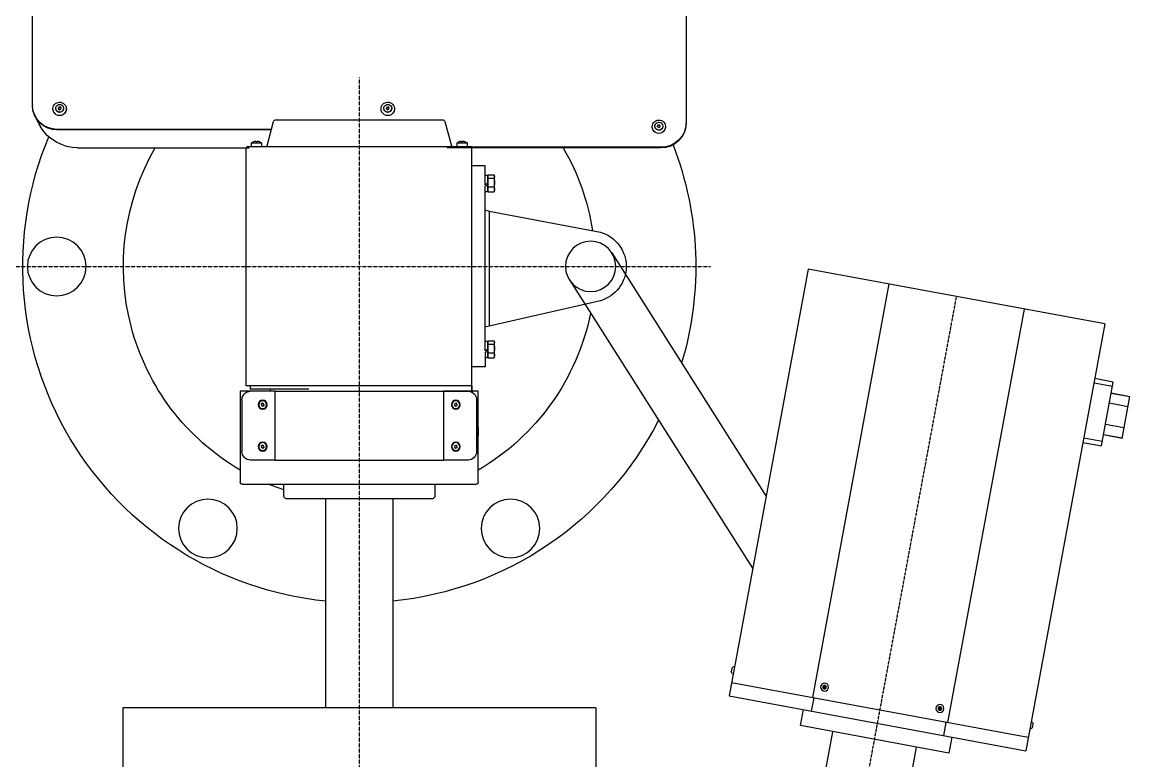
# Model space of a CAD drawing. Header units: millimetres. Extents: x -62354 to 129108, y -71259 to 35407.
# Drawn here: x -21300 to -19979, y 19315 to 20197 of the extents above; entities that cross this region are included whole.
import ezdxf

# ---------------------------------------------------------------- set-up
doc = ezdxf.new("R2010")
doc.units = ezdxf.units.MM
doc.header["$MEASUREMENT"] = 0
doc.linetypes.add('1st FL Layout xrf$0$DASHED2', pattern=[0.375, 0.25, -0.125])
doc.layers.add('1st FL Layout xrf$0$CR-Machine', color=7, linetype='Continuous', transparency=0.5)

# ---------------------------------------------------------------- blocks, each defined once
blk = doc.blocks.new('1st FL Layout xrf$0$skjdfhkjwhieuyiury8723423434343')
at = {"color": 253, "linetype": '1st FL Layout xrf$0$DASHED2'}
for p, q in [((0, 418.9619121889118), (0, -418.9619121889118)), ((-225.4991502103512, 0), (1202.62903378639, 0)), ((1156.233572744895, -505.252829632911), (35.89306276692514, -712.6643943405725))]:
    blk.add_line(p, q, dxfattribs=at)
for p, q in [((-192.7164232349023, 389.9999926697055), (-557.7768392392318, 390.0000014406687)), ((-192.7164232349023, 389.9999926697055), (-192.0415694542462, 389.9999748986156)), ((-166.6078208317049, 380.2260878869274), (-166.94524704793, 380.2260818865907)), ((-190.3434355471982, 357.1323526098859), (-189.8290457803523, 358.7820153610373)), ((-189.9160295395413, 357.1323760970554), (-190.3434355471982, 357.1323526098859)), ((-189.2086213333532, 355.8503630284104), (-190.3434355471982, 357.1323526098859)), ((-189.9160295395413, 357.1323760970554), (-189.6588335405686, 357.9571776903176)), ((-189.3486219911138, 356.4913664099004), (-189.9160295395413, 357.1323760970554)), ((-189.8290457803523, 358.7820153610373), (-188.1798386381706, 359.1496290081996)), ((-189.4016384246061, 358.7820090764144), (-189.8290457803523, 358.7820153610373)), ((-189.6588335405686, 357.9571776903176), (-189.4016384246061, 358.7820090764144)), ((-189.4016384246061, 358.7820090764144), (-188.5770344119519, 358.9658010035637)), ((-188.5131946066394, 362.2149850791611), (-188.6942295540357, 362.2149909059517)), ((-188.5770344119519, 358.9658010035637), (-188.1094028321095, 359.0700623421872)), ((-187.8445735909045, 365.4999995183025), (-188.1819998071296, 365.4999935179367)), ((-188.1798386381706, 359.1496290081996), (-187.0450226109242, 357.8676096760028)), ((-187.0450226109242, 357.8676096760028), (-187.5594141910551, 356.2179766755726)), ((-163.4853212526068, 104.6619636710093), (-163.4853238544893, 360.7590923963871)), ((-162.8104680413962, 104.8427927038283), (-162.8104698504321, 360.7591094181116)), ((-188.8516497835517, 355.9299234097998), (-189.3486219911138, 356.4913664099004)), ((-187.5594141910551, 356.2179766755726), (-189.2086213333532, 355.8503630284104)), ((-188.6942304174881, 352.7850011306582), (-188.5131950048963, 352.7849953249388)), ((-188.1819996969425, 349.5000013519311), (-187.8445721324533, 349.4999775804754)), ((-141.4953451660695, 336.0045256017183), (-141.4953460764955, 131.1670551948482)), ((526.7552123241767, 282.2795541017549), (606.7552254371985, 282.2795541017549)), ((526.7552123241767, -282.2795541017549), (526.7552123241767, 282.2795541017549)), ((-142.9999982235604, 133.9999987335177), (-143.0000007967465, 111.3019837278116)), ((-142.9999982235604, 133.9999987335177), (-141.5000016760314, 133.999997003848)), ((142.4999984711467, 134.9999951020582), (-141.4953429613961, 134.9999967910117)), ((142.4999930426129, -134.038838592649), (142.4999984711467, 134.9999951020582)), ((148.9999902340351, 142.0000012670353), (257.500003058638, 142.0000073752599)), ((149.0000075166754, 130.0000004632166), (148.9999880253454, 139.4999921352428)), ((158.9999946831376, 139.9999956873944), (220.999997469451, 140.0000053648837)), ((192.2849899797002, 142.3000037759484), (192.2850015424774, 142.0000050057133)), ((201.7149914230686, 142.0000018163701), (201.7150096321129, 142.300001934811)), ((259.9999950958299, 139.4999953606748), (260.0000007556228, -139.500003977184)), ((-149.0892225317657, 119.4958941985969), (-149.0681479484192, 119.5080508071114)), ((-142.9999990163196, 128.6509957753588), (-147.5999991886783, 128.6509916425857)), ((142.4999983702728, 130.00000092556), (146.5000132707937, 130.0000033460674)), ((146.4999996800907, 59.99999969141209), (146.5000132707937, 130.0000033460674)), ((149.0000063050538, 100.5000027234782), (149.0000075166754, 130.0000004632166)), ((230.9999924931908, 100.499998129817), (230.9999933677609, 130.0000033125107)), ((-144.1117713662679, 109.8530945775565), (-172.7764571660664, 102.1724150068185)), ((-147.6000005134265, 116.6509899961238), (-143.0000003410387, 116.650994128926)), ((-143.0000009833602, 113.0385470383335), (-142.9999998327694, -134.4999971660727)), ((149.0000123101636, 105.9999975074024), (146.4999882924603, 105.9999990419601)), ((163.2826660412247, 115.4753948396537), (164.3365264410968, 116.8499433056568)), ((163.9461386137991, 113.8754546330892), (163.2826660412247, 115.4753948396537)), ((165.663471923297, 113.6500554496015), (163.9461386137991, 113.8754546330892)), ((164.3365264410968, 116.8499433056568), (166.0538597506238, 116.6245441221399)), ((166.7173323231982, 115.0246039156045), (165.663471923297, 113.6500554496015)), ((166.0538597506238, 116.6245441221399), (166.7173323231982, 115.0246039156045)), ((213.2826676866971, 115.475394677429), (214.3365280865692, 116.849943143432)), ((213.9461402592424, 113.8754544708936), (213.2826676866971, 115.475394677429)), ((215.6634735687694, 113.6500552873767), (213.9461402592424, 113.8754544708936)), ((214.3365280865692, 116.849943143432), (216.0538613960962, 116.6245439599152)), ((216.7173339686706, 115.0246037533798), (215.6634735687694, 113.6500552873767)), ((216.0538613960962, 116.6245439599152), (216.7173339686706, 115.0246037533798)), ((-175.0000001658336, 99.27463662205264), (-174.9999999017746, -99.27463496814016)), ((149.0000063050538, 100.5000027234782), (149.0000031827949, -135.8537630875944)), ((230.9999924931908, 100.499998129817), (149.0000063050538, 100.5000027234782)), ((230.9999924931908, 100.499998129817), (230.9999903541757, -100.4999987074407)), ((274.7552201919898, 90.00000357627869), (259.9999960999703, 90.00000357627869)), ((274.7552201919898, 90.00000357627869), (276.7552242451056, 87.99999952316284)), ((276.7552242451056, 87.99999952316284), (276.7552242451056, -87.99999952316284)), ((526.7552123241767, 39.99999910593033), (276.7552242451056, 39.99999910593033)), ((-190.343436158495, -34.36762364834431), (-189.8290446625324, -32.71798878718982)), ((-189.208620468271, -35.64963553761481), (-190.343436158495, -34.36762364834431)), ((-189.9160290554864, -34.36762435076525), (-190.343436158495, -34.36762364834431)), ((-189.9160290554864, -34.36762435076525), (-189.6588338147849, -33.54280601089704)), ((-189.3486212103744, -35.00863029540051), (-189.9160290554864, -34.36762435076525)), ((-189.8290446625324, -32.71798878718982), (-188.1798384910799, -32.35036399666569)), ((-189.4016385741998, -32.71798767099972), (-189.8290446625324, -32.71798878718982)), ((-189.6588338147849, -33.54280601089704), (-189.4016385741998, -32.71798767099972)), ((-189.4016385741998, -32.71798767099972), (-188.5770349389641, -32.53417711539078)), ((-188.851649889315, -35.57006401286344), (-189.3486212103744, -35.00863029540051)), ((-187.5594142968184, -35.28201074709068), (-189.208620468271, -35.64963553761481)), ((-188.5131947966293, -29.28500048277783), (-188.6942294912296, -29.28500023818924)), ((-188.6942299333168, -38.71499931716244), (-188.513194773579, -38.71499954067986)), ((-188.5770349389641, -32.53417711539078), (-188.1094024322229, -32.42993624490919)), ((-188.1798384910799, -32.35036399666569), (-187.0450232660514, -33.63237590700737)), ((-187.0450232660514, -33.63237590700737), (-187.5594142968184, -35.28201074709068)), ((-188.1819992128294, -41.99999909588951), (-187.8445726595237, -42.00000053847907)), ((276.7552242451056, -39.99999910593033), (526.7552123241767, -39.99999910593033)), ((259.9999997514533, -90.00000357627869), (274.7552201919898, -90.00000357627869)), ((276.7552242451056, -87.99999952316284), (274.7552201919898, -90.00000357627869)), ((-172.7764572128071, -102.1724127645139), (-144.1117708159727, -109.8530931894202)), ((-142.1701994685573, -359.9999959873385), (-142.1701999145444, -104.661961885955)), ((-141.4953456852818, -360.0000139593321), (-141.4953463192796, -104.8427892040054)), ((149.0000045031193, -100.5000015567348), (230.9999903541757, -100.4999987074407)), ((149.0000032915268, -129.9999992964731), (149.0000045031193, -100.5000015567348)), ((230.9999891425832, -129.999996447179), (230.9999903541757, -100.4999987074407)), ((-143.000001439068, -116.6509925572027), (-147.6000000877539, -116.6509891627938)), ((163.2826714420225, -115.4753963109397), (163.9461348973273, -113.8754563359835)), ((164.3365328818909, -116.8499463387416), (163.2826714420225, -115.4753963109397)), ((163.9461348973273, -113.8754563359835), (165.6634594554198, -113.6500589458738)), ((166.0538574399543, -116.624548948661), (164.3365328818909, -116.8499463387416)), ((165.6634594554198, -113.6500589458738), (166.7173205581785, -115.0246015307494)), ((166.7173205581785, -115.0246015307494), (166.0538574399543, -116.624548948661)), ((213.2826730874949, -115.4753964731353), (213.9461365427996, -113.8754564981791)), ((214.3365341902827, -116.8499390580109), (213.2826730874949, -115.4753964731353)), ((213.9461365427996, -113.8754564981791), (215.6634611008631, -113.6500591080985)), ((216.0538587483461, -116.6245416679303), (214.3365341902827, -116.8499390580109)), ((215.6634611008631, -113.6500591080985), (216.7173222036217, -115.0246016929741)), ((216.7173222036217, -115.0246016929741), (216.0538587483461, -116.6245416679303)), ((-147.5999995517777, -128.6509907249711), (-142.9999990423385, -128.6509940351243)), ((142.500013737299, -134.4999963296577), (142.4999884804129, -129.9999931493949)), ((148.9999936851382, -139.500007202616), (149.0000032915268, -129.9999992964731)), ((148.9999987765914, -134.5000038249127), (-142.9999998327694, -134.4999971660727)), ((-120.0098507404327, -150.0310895308503), (-120.0098507404327, -134.9999966632167)), ((120.0098507404327, -150.0310895308503), (120.0098507404327, -134.9999952357903)), ((142.4999953552615, -134.4686279041925), (141.9999851163011, -134.4999971013167)), ((142.500013737299, -134.4999963296577), (148.9999987765914, -134.5000038249127)), ((257.5000036269776, -141.9999953403021), (148.9999908023456, -142.0000014484976)), ((158.9999991898076, -140.000001348817), (221.000002650253, -140.0000065572676)), ((192.285002110817, -141.9999977098196), (192.2850136735942, -142.2999964800256)), ((201.7150035541854, -142.2999996693688), (201.7149919914082, -142.0000008991628)), ((-97.20035600668052, -150.0310895308503), (-119.9901472330675, -150.0310895308503)), ((-88.840767324029, -153.6310890033492), (-109.1395165324793, -153.6310890033492)), ((-109.1395165324793, -153.6310890033492), (-109.1395165324793, -160.8119325056323)), ((-108.5401471257792, -153.1310879900702), (-108.5401471257792, -150.0310895308503)), ((-108.5401471257792, -153.1310879900702), (-89.44014418130973, -153.1310879900702)), ((-107.8551481962786, -153.6310890033492), (-107.3051463366137, -153.1310879900702)), ((-105.2184696794138, -153.6310890033492), (-105.2184696794138, -160.8119325056323)), ((100.799631357193, -150.0310895308503), (-96.01016777759651, -150.0310895308503)), ((-95.06909507518867, -153.6310890033492), (-95.06909507518867, -160.8119325056323)), ((-90.67514497047523, -153.1310879900702), (-90.12514311081031, -153.6310890033492)), ((-89.44014418130973, -150.0310895308503), (-89.44014418130973, -153.1310879900702)), ((-88.840767324029, -153.6310890033492), (-88.840767324029, -160.8119325056323)), ((-67.43689750239719, -149.8993326215714), (-66.00414340302814, -154.8993315784901)), ((-66.00414340302814, -154.8993315784901), (-40.84587711124914, -287.738323120604)), ((-66.00414340302814, -154.8993315784901), (71.13034899428021, -154.8993315784901)), ((40.86558264517225, -287.738323120604), (71.13034899428021, -154.8993315784901)), ((71.13034899428021, -154.8993315784901), (72.56310309364926, -149.8993326215714)), ((109.1592200398445, -153.6310890033492), (88.8604708313942, -153.6310890033492)), ((88.8604708313942, -153.6310890033492), (88.8604708313942, -160.8119325056323)), ((89.45984768867493, -153.1310879900702), (89.45984768867493, -150.0310895308503)), ((89.45984768867493, -153.1310879900702), (108.5598506331444, -153.1310879900702)), ((90.1448466181755, -153.6310890033492), (90.69484847784042, -153.1310879900702)), ((92.78152513504028, -153.6310890033492), (92.78152513504028, -160.8119325056323)), ((102.5894172787666, -150.0310895308503), (120.0098507404327, -150.0310895308503)), ((102.9308997392654, -153.6310890033492), (102.9308997392654, -160.8119325056323)), ((107.3248498439789, -153.1310879900702), (107.8748517036438, -153.6310890033492)), ((108.5598506331444, -150.0310895308503), (108.5598506331444, -153.1310879900702)), ((109.1592200398445, -153.6310890033492), (109.1592200398445, -160.8119325056323)), ((-107.8551481962786, -161.3110878780135), (-108.5871230364428, -161.0446700170287)), ((-90.12514311081031, -161.3110878780135), (-107.8551481962786, -161.3110878780135)), ((-105.2184696794138, -160.8119325056323), (-100.1437823773012, -161.3110878780135)), ((-100.1437823773012, -161.3110878780135), (-95.06909507518867, -160.8119325056323)), ((-95.06909507518867, -160.8119325056323), (-91.95493119960884, -161.3110878780135)), ((-91.95493119960884, -161.3110878780135), (-88.840767324029, -160.8119325056323)), ((-89.39316082006553, -161.0446700170287), (-90.12514311081031, -161.3110878780135)), ((90.1448466181755, -161.3110878780135), (89.41286432743073, -161.0446700170287)), ((107.8748517036438, -161.3110878780135), (90.1448466181755, -161.3110878780135)), ((92.78152513504028, -160.8119325056323), (97.85621243715286, -161.3110878780135)), ((97.85621243715286, -161.3110878780135), (102.9308997392654, -160.8119325056323)), ((102.9308997392654, -160.8119325056323), (106.0450636148453, -161.3110878780135)), ((106.0450636148453, -161.3110878780135), (109.1592200398445, -160.8119325056323)), ((108.606826543808, -161.0446700170287), (107.8748517036438, -161.3110878780135)), ((16.08656969317235, -250.7024651826941), (360.2601294334745, -469.1581137564499)), ((526.7552123241767, -282.2795541017549), (606.7552254371985, -282.2795541017549)), ((-16.06686415930744, -301.3597123591171), (273.5794414061238, -485.2055359227816)), ((-169.0283153922646, -357.8676221208007), (-168.5139228816843, -356.2179890782281)), ((-168.5139228816843, -356.2179890782281), (-166.86471620464, -355.8503754521662)), ((-168.0865164562711, -356.2179954049934), (-168.5139228816843, -356.2179890782281)), ((-168.3437124552438, -357.0427969982557), (-168.0865164562711, -356.2179954049934)), ((-168.0865164562711, -356.2179954049934), (-167.2619128614897, -356.0341736639093)), ((-167.1980730561772, -352.784989588341), (-167.3791071205051, -352.785013554414)), ((-167.2619128614897, -356.0341736639093), (-166.7942799333832, -355.9299420971074)), ((-166.5294511573738, -349.5000049420632), (-166.8668773736572, -349.5000109424291)), ((-166.86471620464, -355.8503754521662), (-165.7299015255994, -357.1323650125705)), ((-167.8934993650182, -359.1496414530266), (-169.0283153922646, -357.8676221208007)), ((-168.6009071060689, -357.8676283632813), (-169.0283153922646, -357.8676221208007)), ((-168.6009071060689, -357.8676283632813), (-168.3437124552438, -357.0427969982557)), ((-168.033500022837, -358.5086380715366), (-168.6009071060689, -357.8676283632813)), ((-167.5365286982851, -359.0700512787444), (-168.033500022837, -358.5086380715366)), ((-166.2442921753973, -358.7819979708584), (-167.8934993650182, -359.1496414530266)), ((-167.3791084490949, -362.2150033507787), (-167.1980730365613, -362.2150091564981)), ((-166.8668777286075, -365.5000031295058), (-166.5294515123824, -365.49999712914)), ((-165.7299015255994, -357.1323650125705), (-166.2442921753973, -358.7819979708584)), ((-557.7769447895116, -389.9999938646506), (-171.4013010958442, -390.0000079669699)), ((-170.726448663394, -389.9999959662382), (-171.4013010958442, -390.0000079669699)), ((3.125991778018943, -535.6719634993497), (512.4708917167372, -441.3756118712045)), ((479.3053270886521, -444.7189153828876), (483.671149642927, -443.9106592507887)), ((562.2723712217048, -798.2731024476743), (496.738229243907, -444.2882407652287)), ((512.4708917167372, -441.3756118712045), (578.0050336945205, -795.3604735536501)), ((548.0285940320246, -526.3220637093618), (528.8544272111831, -529.8718272918268)), ((580.7956650209162, -703.3144945505555), (548.0285940320246, -526.3220637093618)), ((805.9584081393987, -518.7420550887473), (555.219145766474, -565.1620696104146)), ((68.66013375581679, -889.6568251817953), (3.125991778018943, -535.6719634993497)), ((20.9658417194878, -632.0345101563653), (514.5780791853758, -540.650787422237)), ((530.6748209481084, -539.7047450004393), (514.9421584752781, -542.6173738944635)), ((500.2840431657169, -555.080793033565), (501.235272590915, -553.63334376485)), ((501.0619095936636, -556.6283382584807), (500.2840431657169, -555.080793033565)), ((502.0131669669427, -555.1808762385408), (500.2840431657169, -555.080793033565)), ((502.9644243401635, -553.7334142186228), (501.0619095936636, -556.6283382584807)), ((501.235272590915, -553.63334376485), (502.9644243401635, -553.7334142186228)), ((502.0131669669427, -555.1808762385408), (501.235272590915, -553.63334376485)), ((502.9644243401635, -553.7334142186228), (503.7423200725389, -555.2809540184389)), ((502.7910906473844, -556.728403287023), (501.0619095936636, -556.6283382584807)), ((502.0131669669427, -555.1808762385408), (502.7910906473844, -556.728403287023)), ((502.0131669669427, -555.1808762385408), (503.7423200725389, -555.2809540184389)), ((503.7423200725389, -555.2809540184389), (502.7910906473844, -556.728403287023)), ((573.6051132864741, -664.474488649561), (824.3443756593988, -618.0544741278864)), ((525.7731499619331, -692.6913146231018), (526.766106969284, -691.2721470046745)), ((526.5057393741445, -694.2608204170247), (525.7731499619331, -692.6913146231018)), ((529.2241814795561, -692.9919871722886), (525.7731499619331, -692.6913146231018)), ((527.4986657207774, -692.8416508976952), (526.5057393741445, -694.2608204170247)), ((528.2312244722707, -694.4111547907305), (526.5057393741445, -694.2608204170247)), ((526.766106969284, -691.2721470046745), (528.4916213717661, -691.422475953179)), ((526.766106969284, -691.2721470046745), (528.2312244722707, -694.4111547907305)), ((527.4986657207774, -692.8416508976952), (528.4916213717661, -691.422475953179)), ((529.2241814795561, -692.9919871722886), (528.2312244722707, -694.4111547907305)), ((528.4916213717661, -691.422475953179), (529.2241814795561, -692.9919871722886)), ((544.068441990341, -699.9439693184904), (559.8011044631712, -697.0313404244735)), ((50.82028381435521, -793.2942785247797), (544.4325212802432, -701.9105557906587)), ((561.6214982000747, -706.8642581330205), (580.7956650209162, -703.3144945505555)), ((68.66013375581679, -889.6568251817953), (578.0050336945205, -795.3604735536501)), ((550.2065055990606, -803.3036117534211), (545.840683044793, -804.1118678855128)), ((209.105757704463, -886.5380879626246), (205.0098751871483, -864.4140414335634)), ((209.9263267153074, -863.503845921412), (214.0222092326221, -885.6278924504732)), ((137.9810219327192, -899.7055960590005), (133.8851394154044, -877.5815495299394)), ((138.8015909436217, -876.6713540177807), (142.8974734609365, -898.7954005468418)), ((214.0222092326221, -885.6278924504732), (137.9810219327192, -899.7055960590005)), ((150.9404074387712, -897.3063911730569), (155.036289956086, -919.4304377021253)), ((151.2105350535639, -897.2563817422197), (155.3064175708787, -919.3804282712808)), ((167.4239473470952, -917.1370783353559), (163.3280648297805, -895.0130318062947)), ((192.7710488528755, -912.4445032322474), (188.6751663355608, -890.3204567031789)), ((204.8885786291576, -910.2011532963079), (200.7926961118428, -888.0771067672467)), ((205.1587062438848, -910.1511438654779), (201.0628237265701, -888.0270973364095)), ((205.1587062438848, -910.1511438654779), (155.036289956086, -919.4304377021253))]:
    blk.add_line(p, q)
at = {"color": 3}
blk.add_line((-187.8445726415957, -26.00000090847607), (-188.1819991949014, -25.9999994658865), dxfattribs=at)
for points in [[(-182.5451217099326, 363.0255835537973), (-183.6522166200448, 364.0105594229244), (-185.1218265871285, 364.8577287814405), (-186.7345283614122, 365.3608593216632), (-188.4149112841114, 365.4964269561169), (-190.0844037224306, 365.2580853088002), (-191.6649416885339, 364.6569769068155), (-193.082621988724, 363.7212395851966), (-194.2711529045482, 362.4945674086921), (-195.1749639852205, 361.034399203636), (-195.7517904774286, 359.4089375663025), (-195.9746623770334, 357.6942246661347), (-195.8331573852338, 355.9704160627443), (-195.3338936798391, 354.3181486139947), (-194.5002147111809, 352.8146466448088), (-193.3711028120015, 351.530221033463), (-191.9993549202336, 350.5249508779962), (-190.4491112077376, 349.8458121260919), (-188.792860845977, 349.524605537852), (-187.108046603913, 349.5762906424061), (-185.4734479638864, 349.9984633737768), (-183.9655000255443, 350.771433271264), (-182.654710125993, 351.8590122441237), (-182.5720693734474, 351.9456005175307)], [(-191.783432208118, 360.9898953106604), (-192.6163164271857, 359.955312753038), (-193.1314567977097, 358.7218143149221), (-193.2871191335726, 357.3893207344809), (-193.0706930818269, 356.0658013897773), (-192.4997113010031, 354.8584572826803), (-191.6204329774482, 353.8651336536568), (-190.5040909391828, 353.1662858942873), (-189.2411251786398, 352.8185282886552), (-187.9338517253054, 352.8500137497322), (-186.6881810817868, 353.2582432256022), (-185.6050282285432, 354.0100967049075), (-184.7721437768778, 355.0446792730363), (-184.2570029412163, 356.2781777322234), (-184.1013413030887, 357.610671281087), (-184.3177673548926, 358.9341906257614), (-184.8887470896589, 360.1415049926727), (-185.7680269940174, 361.1348583829531), (-186.8843685670872, 361.8337061633938), (-188.1473347927677, 362.1814637479838), (-189.4546068978962, 362.1499485150853), (-190.7002788897371, 361.7417488110077), (-191.783432208118, 360.9898953106604)], [(148.9999880253454, 139.4999921352428), (149.0000068292138, 139.9877305022092), (149.0000102832273, 140.4567033017229), (149.0000075273274, 140.8889217299293), (149.0000052268151, 141.267769182683), (149.0000070090755, 141.5786724695354), (148.9999864991405, 141.8096972499043), (148.9999882059637, 141.9519553455757), (148.9999902340351, 142.0000012670353)], [(192.2849899797002, 142.3000037759484), (192.4687307162094, 142.3000011499971), (193.0194752286188, 142.3000014723802)], [(193.0194752286188, 142.3000014723802), (193.8927129702352, 142.3000027906965), (195.0176809461263, 142.2999927022611), (196.3032381974044, 142.300005551544), (197.6452403358417, 142.2999939782603), (198.934974404081, 142.3000020620821), (200.0679671757389, 142.2999973840779), (200.952392266161, 142.2999981654575), (201.5166212756012, 142.2999975628045), (201.7149203166773, 142.2999978901353), (201.7150096321129, 142.300001934811)], [(-149.5269222190836, 123.3409951496287), (-149.4957726866123, 123.3409887026064), (-149.4570648911176, 123.340996371815), (-149.4108309777221, 123.3409868687158), (-149.3570983449463, 123.3409887853777), (-149.2959184193169, 123.3409848765587), (-149.227329089772, 123.3409883428831), (-149.1513861784479, 123.3409966563922), (-149.0681485548266, 123.3409922347346)], [(-149.0681506488472, 121.9609834550938), (-149.1513882724685, 121.9609878767515), (-149.2273281364469, 121.9609946176643), (-149.2959174659918, 121.9609911513689), (-149.3571011130698, 121.9609948916477), (-149.410830024397, 121.960993143497), (-149.4570669851382, 121.9609875921742), (-149.4957754547358, 121.9609948088764), (-149.5269243131042, 121.9609863699879)], [(-149.089223757881, 125.8060970701044), (-149.087902772415, 125.8053364874504), (-149.0839509803918, 125.8030542338965), (-149.0773683817824, 125.799250309472), (-149.0681475337478, 125.7939250512281)], [(-147.5999991886783, 128.6509916425857), (-147.6000005680253, 128.5447119973542), (-147.6000006048125, 128.0799457865651), (-147.599999407772, 127.2740706494078), (-147.5999992518045, 126.1776979388669), (-147.5999996577739, 124.8597415955737), (-147.5999981410569, 123.4029879333684), (-147.6000015611062, 121.8989937053411), (-147.600000044331, 120.4422400431358), (-147.6000004503294, 119.1242836998426), (-147.600000294362, 118.0279109893017), (-147.59999876027, 117.22202840916), (-147.5999991341087, 116.7572696413554), (-147.6000005134265, 116.6509899961238)], [(-182.5451215224457, -28.47442063657218), (-183.6522157549625, -27.48943914307165), (-185.1218266524374, -26.64226982672699), (-186.7345275806729, -26.13913738360861), (-188.4149108842248, -26.00357163095032), (-190.0844034911133, -26.24190955681843), (-191.6649418784655, -26.84300865509431), (-193.0826211236417, -27.77875898082857), (-194.2711537484429, -29.00540886007366), (-195.1749631783459, -30.46559936503763), (-195.751790732611, -32.09105359221576), (-195.9746616805205, -33.80577017841279), (-195.8331576449564, -35.52956763780094), (-195.3338933292544, -37.18184438164462), (-194.5002147006453, -38.68534077258664), (-193.371102873818, -39.96975706442026), (-191.9993548776256, -40.9750346733781), (-190.449111734808, -41.65416599289165), (-188.7928601932945, -41.9753986314754), (-187.1080461197998, -41.92370980541455), (-185.4734484909568, -41.5015147452068), (-183.9654998785118, -40.72855973360129), (-182.6547100429889, -39.6409844927548), (-182.5720688775182, -39.55439247153117)], [(-191.7834319768008, -30.51009955495829), (-192.6163161756704, -31.54468770531821), (-193.1314559124294, -32.77818984384066), (-193.2871188179706, -34.11067599189118), (-193.070692766225, -35.43419533656561), (-192.4997114269063, -36.64152454724535), (-191.6204326179577, -37.63485374793527), (-190.5040907078655, -38.33370897133136), (-189.2411242293892, -38.68147213812335), (-187.9338519152952, -38.64997181217768), (-186.6881805976154, -38.24175722224754), (-185.6050274477457, -37.48990000039339), (-184.7721432488761, -36.45531185003347), (-184.2570032795193, -35.22180970097543), (-184.1013406065758, -33.8893235634896), (-184.3177666583797, -32.56580421878607), (-184.8887477649841, -31.35847499757074), (-185.7680263413349, -30.36514578634524), (-186.8843687166227, -29.66629058402032), (-188.1473347300198, -29.31852739615715), (-189.4546070439974, -29.35002772210282), (-190.7002783617354, -29.75824231203296), (-191.7834319768008, -30.51009955495829)], [(-147.6000000877539, -116.6509891627938), (-147.5999996063765, -116.7572687237407), (-147.5999999801861, -117.2220274915744), (-147.6000003068475, -118.0279101559427), (-147.6000004879315, -119.1242754235573), (-147.6000002198271, -120.4422466527321), (-147.5999990401324, -121.898992871982), (-147.6000005994283, -123.4029870157829), (-147.5999990826822, -124.8597406779882), (-147.5999991516001, -126.1777044642076), (-147.5999993326841, -127.2740697318222), (-147.5999996593455, -128.0799523961905), (-147.6000000331842, -128.5447111640242), (-147.5999995517777, -128.6509907249711)], [(-149.5269227811077, -121.9609930986771), (-149.4957735856879, -121.9609921027732), (-149.4570654531708, -121.9609918764909), (-149.4108300160733, -121.9609938524081), (-149.3570992440218, -121.9609920199728), (-149.2959177947487, -121.9609884015808), (-149.2273281281232, -121.9609923782409), (-149.1513867404428, -121.9609915919427), (-149.0681494539022, -121.960988570645)], [(-149.0681500242208, -123.3409898230457), (-149.1513873108197, -123.3409928443725), (-149.227328698471, -123.3409936306416), (-149.295916504343, -123.3409895697259), (-149.3570998143405, -123.3409932724026), (-149.4108290627191, -123.3409875775978), (-149.4570660234895, -123.3409931289207), (-149.4957741560065, -123.340993355203), (-149.5269236885069, -123.3409869081515)], [(-149.0892224591807, -119.4958910939458), (-149.0879033344099, -119.4966517608846), (-149.0839515423868, -119.4989340144093), (-149.0773674201337, -119.5027304116229), (-149.0681502935477, -119.508055838407)], [(-149.0681488474947, -125.793929998239), (-149.0773669265036, -125.7992474893108), (-149.0839518253633, -125.8030510497047), (-149.0879038810963, -125.8053332365234), (-149.0892212330364, -125.8060939654533)], [(148.9999908023456, -142.0000014484976), (148.9999935044907, -141.9519704129489), (148.999994537211, -141.8096974313667), (149.0000037990976, -141.5786713027628), (149.000005581358, -141.2677680159395), (149.0000032808457, -140.8889205631858), (149.0000005249458, -140.4567021349794), (149.0000039789593, -139.9877293354366), (148.9999936851382, -139.500007202616)], [(197.0367328763241, -142.2999981898756), (195.7069330246886, -142.3000008575618), (194.4818465962016, -142.3000049782568), (193.460816628125, -142.3000016248552), (192.726480238256, -142.2999925801414), (192.3383548772545, -142.2999973728729), (192.2850136735942, -142.2999964800256)], [(201.7150035541854, -142.2999996693688), (201.6721040558768, -142.3000032472482), (201.3040555701591, -142.2999938397843), (200.587320950639, -142.2999931820668), (199.5799547845963, -142.2999975502607), (198.3635792517161, -142.2999950231751), (197.0367328763241, -142.2999981898756)], [(-98.99014192825416, -153.1310879900702), (-98.39039254194358, -152.0922926529893), (-97.79301244026283, -151.0575969978818), (-97.20035600668052, -150.0310895308503)], [(-95.41057008510688, -150.0310895308503), (-95.99527674919227, -151.0438283249387), (-96.5927239060984, -152.0786282881745), (-97.20035600668052, -153.1310879900702)], [(99.00984543561935, -153.1310879900702), (99.60959482192993, -152.0922926529893), (100.2069823741913, -151.0575969978818), (100.799631357193, -150.0310895308503)], [(102.5894172787666, -150.0310895308503), (102.0047180652618, -151.0438283249387), (101.4072709083557, -152.0786282881745), (100.799631357193, -153.1310879900702)], [(-161.2299992764019, -351.9744209065684), (-162.3370932561811, -350.989444995299), (-163.8067041535978, -350.1422756789543), (-165.4194049975486, -349.6391450965602), (-167.0997888505808, -349.5035775042197), (-168.7692812888999, -349.7419191515655), (-170.349819672876, -350.3429977395863), (-171.7674990899977, -351.278764854098), (-172.9560311214882, -352.5054072482453), (-173.8598411447019, -353.965605238307), (-174.4366683618864, -355.5910669084406), (-174.6595404087566, -357.3057798152731), (-174.5180353550822, -359.0295585830172), (-174.0187710428145, -360.6818558371451), (-173.1850944400067, -362.1853280806099), (-172.0559812615393, -363.46975363401), (-170.6842336023692, -364.4750238000124), (-169.133990122471, -365.1541625624523), (-167.4777384124463, -365.4753989225428), (-165.7929241703823, -365.4237138179305), (-164.1583278089529, -365.0015113569098), (-162.6503766616806, -364.2285711469594), (-161.3395886228536, -363.1409922583844), (-161.2569460095838, -363.0544039006927)], [(-170.4683088442544, -354.010109107563), (-171.3011932959198, -355.044691675721), (-171.8163350619725, -356.2781901770213), (-171.9719957697089, -357.6106836837425), (-171.755569717905, -358.9342030284752), (-171.1845899831387, -360.1415173953574), (-170.3053123573773, -361.1348410559585), (-169.1889685057104, -361.8337185660785), (-167.926003210363, -362.1814761927817), (-166.6187297096476, -362.1499608966697), (-165.3730586482561, -361.7417612347635), (-164.2899048646213, -360.989907713345), (-163.4570204130141, -359.9553251451871), (-162.9418818558916, -358.7217969563499), (-162.786217939225, -357.3893331371655), (-163.0026439909707, -356.065813792462), (-163.5736269347253, -354.8584697380138), (-164.4529045604868, -353.8651460774126), (-165.5692470639478, -353.1662983390852), (-166.8322123592952, -352.8185407123819), (-168.1394853474339, -352.8500261524168), (-169.3851569214021, -353.2582556704001), (-170.4683088442544, -354.010109107563)]]:
    blk.add_lwpolyline(points)
at = {"color": 253}
for centre, radius in [((0, 361), 34.99999999999996), ((312.6351707661815, 180.5), 35.00000000001226), ((312.6351707661815, -180.5), 35.00000000001226), ((0.00985276693245396, -276.0310887708911), 30)]:
    blk.add_circle(centre, radius, dxfattribs=at)
for centre, radius in [((164.9999999999709, 115.2499999999418), 5.300000000000011), ((164.9999999999418, 115.2499999999418), 4.71500000000033), ((214.9999999999709, 115.2499999999418), 5.300000000000011), ((214.9999999999418, 115.2499999999418), 4.715000000000341), ((164.9999999999418, 115.2499999999418), 1.50000000000002), ((214.9999999999418, 115.2499999999418), 1.50000000000011), ((164.9999999999709, -115.2500000000582), 5.300000000000068), ((164.9999999999418, -115.2500000000582), 4.71500000000033), ((164.9999999999418, -115.2500000000582), 1.50000000000108), ((214.9999999999709, -115.2500000000582), 5.30000000000004), ((214.9999999999418, -115.2500000000582), 4.715000000000341), ((214.9999999999418, -115.2500000000582), 1.500000000001099), ((502.0131733509406, -555.1808753598016), 4.749999922399118), ((502.0131733509406, -555.1808753598016), 2.219999963731513), ((527.498671996269, -692.8416494328121), 4.749999922398971), ((527.498671996269, -692.8416494328121), 2.219999963731596)]:
    blk.add_circle(centre, radius)
for centre, radius, start, end in [((0, 0), 401.5000000000015, 5.717657270166601, 112.6693262189057), ((-193.1059293223079, 360.3795161130547), 29.62303742757692, 359.2659283751179, 89.24661007209649), ((-192.4310487419134, 360.3795244548237), 29.6230109646057, 359.265877207869, 89.2466612395739), ((-192.9953449663008, 335.9999892399937), 51.49999999999984, 59.17756819853501, 69.16079506511728), ((-193.0799999999581, 335.9999892399937), 51.50000000000145, 58.95298682400212, 68.95793932323662), ((-193.3327715478372, 335.9999892399937), 51.49999999999984, 59.17756819853511, 68.34699688391821), ((-192.9953449663008, 335.9999892399937), 51.49999999999989, 0, 59.03174309128942), ((-188.2000504122116, 357.5001709855278), 1.528693345211485, 162.6053009917028, 221.2932362272417), ((-188.246634167037, 357.5269765690318), 1.476272358076808, 102.9327416543982, 163.0575863909442), ((-188.2667922390392, 357.5751498113968), 1.424837164061291, 80.42587258744858, 102.5762498157997), ((-188.6051854438847, 357.4895665268705), 4.726711306449419, 312.597395150837, 88.66603998898653), ((-187.8805346080917, 357.7422756806773), 7.757807186038856, 28.60758940823342, 89.73440666271952), ((-188.0062590357848, 357.4892944682215), 7.990952820993352, 271.1593873238045, 29.76849975705557), ((-188.2603309869301, 357.4488094399858), 1.449508353090749, 221.3402681064089, 261.6346674443755), ((-188.5023106792942, 357.3103725385445), 4.525400923394753, 270.0906908327677, 313.1742004450631), ((158.9999999999709, 129.9999999999418), 10, 90, 180.0000000000003), ((220.9999999999709, 129.9999999999418), 10.00000000000006, 359.9999999999999, 90), ((257.4999999999709, 139.4999999999418), 2.5, 0, 90), ((-139.5999999999767, 122.6509904818959), 9.976166598448522, 161.636502696345, 174.3047927118008), ((-139.5999999999767, 122.6509904818959), 9.976166598452632, 185.6952072881994, 198.3634973036554), ((-139.5999999999767, 122.6509904818959), 10.00000000000128, 143.1301023558235, 161.6083826562148), ((-137.7818268580304, 122.6509707190562), 11.30739524095467, 176.501413570131, 183.4984125496583), ((-139.5999999999767, 122.6509904818959), 10.00000000000011, 198.391617343785, 216.8698976441767), ((-144.5000000000291, 111.3019809639081), 1.499999999999998, 285.0000000010823, 359.9999999999984), ((-172.0000000000291, 99.27463536019786), 3.000000000000065, 105.0000000010816, 180.0000000000008), ((-187.8805557924206, -33.75777028466109), 7.757852826750972, 28.60788237549576, 89.73424475747579), ((-188.2000082633458, -33.99981186064542), 1.528733572713722, 162.6058068995944, 221.2926033336253), ((-188.2465907565202, -33.97304594010348), 1.476325456134143, 102.9340180365562, 163.0566396900882), ((-188.2603547431063, -34.0511937745614), 1.449485631234395, 221.3407155775697, 261.6354735513418), ((-188.2668329076841, -33.92492482808302), 1.424922629659484, 80.42478442896521, 102.5738293991306), ((-188.6051938395831, -34.01043594515068), 4.726717253384876, 312.5974764783996, 88.66593604388542), ((-188.5022899870528, -34.18959115407779), 4.525415316174318, 270.0904218903987, 313.1736801157675), ((-188.006245406752, -34.01069513478433), 7.99094105289762, 271.1592875085752, 29.76855062632042), ((0, 0), 401.4999999999994, 297.2168896458101, 354.2823427298334), ((-172.0000000000291, -99.27463536028517), 3.000000000001819, 180, 254.9999999989178), ((-139.5999999999767, -122.6509904820414), 10.00000000000129, 143.1301023558226, 161.6083826562143), ((-144.5000000000291, -111.3019809639663), 1.500000000000909, 0, 74.99999999891789), ((-139.5999999999767, -122.6509904820414), 9.976166598448401, 161.6365026963446, 174.3047927118004), ((-139.5999999999767, -122.6509904820414), 9.976166598452346, 185.6952072881993, 198.3634973036551), ((-137.7821687577525, -122.6509938612289), 11.30705388571241, 176.5013901878442, 183.4985624528358), ((-139.5999999999767, -122.6509904820414), 10.00000000000008, 198.391617343785, 216.8698976441765), ((158.9999999999709, -130.0000000000582), 10.00000000000182, 180, 270), ((220.9999999999709, -130.0000000000582), 10.00000000000182, 270, 359.9999999999999), ((257.4999999999709, -139.5000000000582), 2.500000000000057, 270, 0), ((0.00985276693245396, -276.0310887708911), 42.49999999999996, 195.9896875574139, 344.0103124425868), ((-166.9314762569848, -357.4730377383239), 1.476319130201876, 102.933772664547, 163.0565319977608), ((-166.9517483180971, -357.4247667194577), 1.424763520768429, 80.42217112170286, 102.5737119600826), ((-167.290062401793, -357.5104373410868), 4.726710731917465, 312.5973762131596, 88.66604156689229), ((-166.5654117143713, -357.2577280086407), 7.757806412853546, 28.60758603719368, 89.73441003782605), ((-166.6911255057203, -357.5106963760336), 7.990936428448406, 271.1592971154931, 29.76845451685659), ((-171.790812764084, -360.379524271033), 29.62304463962134, 270.7534005409621, 0.7340903427358894), ((-171.1159434860456, -360.3795277295576), 29.62302896020226, 270.7533683515758, 0.7340630480861734), ((-166.8848296332872, -357.4998024172091), 1.528788095630163, 162.6064639578372, 221.2916675605772), ((-166.9452947971877, -357.5512642390677), 1.449398243472291, 221.3404541236336, 261.6373822711427), ((-167.1871050055488, -357.6897340765281), 4.52526886392688, 270.0896224771331, 313.1743078625449), ((0, 0), 401.4999999999994, 248.8266037339369, 286.6643493954044), ((482.3222033090351, -448.8194415129838), 5.090755601403689, 126.3428914303054, 169.4061258837321), ((482.3222033090351, -448.8194415129838), 5.090755601403986, 31.57100336831451, 74.63423782267365), ((547.1896420381818, -799.2030832796227), 5.090755601403642, 211.5710033682781, 254.6342378226489), ((547.1896420381818, -799.2030832796227), 5.090755601403973, 306.342891430306, 349.4061258837386)]:
    blk.add_arc(centre, radius, start, end)
for radius, start, end in [(281.5000000000006, 30.29421837195827, 120.3343471958891), (281.5000000000002, 18.64573981087745, 22.5383106584456), (281.5000000000006, 281.4342405818097, 329.7057816280417), (281.5000000000006, 239.824670330698, 261.2870954773899)]:
    blk.add_arc((0, 0), radius, start, end, dxfattribs=at)
for points, knots in [([(-166.4953451788169, 380.1588068426645), (-166.5334611306898, 380.1645102144976), (-166.6096946454491, 380.1759171992016), (-166.7605413935962, 380.1985283812101), (-166.8716176085873, 380.21509819926), (-166.94524704793, 380.2260818865907)], [0, 0, 0, 0, 0.1146903174970427, 0.2293854821438746, 0.4549039816516297, 0.4549039816516297, 0.4549039816516297, 0.4549039816516297]), ([(-149.5269226174569, 123.6409944254265), (-149.5299381586956, 123.6074705884093), (-149.5359686017619, 123.5404300232476), (-149.5398038676649, 123.4507217752107), (-149.5390234837832, 123.3829523353488), (-149.5342872324982, 123.3463896494359), (-149.5290601417655, 123.342561069876), (-149.5269222190836, 123.3409951496287)], [0, 0, 0, 0, 0.06481269892207972, 0.1296116540517998, 0.1940715280234221, 0.2584895745346911, 0.3030714170900651, 0.3030714170900651, 0.3030714170900651, 0.3030714170900651]), ([(-149.5269243131042, 121.9609863699879), (-149.5299398435163, 121.9577150332334), (-149.5359734804661, 121.951169565029), (-149.5397986017633, 121.899855436408), (-149.5390375982388, 121.8246223079041), (-149.534275515296, 121.7401078427793), (-149.5290598538995, 121.6839748916391), (-149.526923914731, 121.6609870941902)], [0, 0, 0, 0, 0.06470185971114183, 0.1294589947618407, 0.1939719848406822, 0.258205944976665, 0.3027553617351776, 0.3027553617351776, 0.3027553617351776, 0.3027553617351776]), ([(-149.5269231794518, -121.6609938228794), (-149.5299391712761, -121.6945151860709), (-149.5359707295429, -121.7615531849151), (-149.5398012680234, -121.8512578181108), (-149.5390260851127, -121.9190322106588), (-149.5342854406335, -121.9555765128462), (-149.5290600666776, -121.9594207333284), (-149.5269227811077, -121.9609930986771)], [0, 0, 0, 0, 0.06480823703352717, 0.1296073341910642, 0.1940674706245186, 0.2584839332154231, 0.3030669756744188, 0.3030669756744188, 0.3030669756744188, 0.3030669756744188]), ([(-149.5269236885069, -123.3409869081515), (-149.529940050852, -123.3442569744075), (-149.5359755622922, -123.3508001281298), (-149.5397992023209, -123.4021354717843), (-149.5390361274476, -123.4773576563457), (-149.5342746203532, -123.5618732866133), (-149.5290589116048, -123.618005948083), (-149.5269229530822, -123.6409936269047)], [0, 0, 0, 0, 0.06470354292086906, 0.1294668646652069, 0.1939778302881071, 0.258213355603715, 0.3027638578914284, 0.3027638578914284, 0.3027638578914284, 0.3027638578914284]), ([(-109.1395165324793, -160.8119325056323), (-108.9756346706999, -160.8868400854408), (-108.3280509029864, -161.1828394854092), (-107.6702938086819, -161.2562529292773), (-107.1789931059466, -161.3110878780135)], [0, 0, 0, 0, 0.5149073804209476, 2.034670938284839, 2.034670938284839, 2.034670938284839, 2.034670938284839]), ([(-107.1789931059466, -161.3110878780135), (-106.5394187829515, -161.219827760593), (-105.8820998525771, -161.1260356857383), (-105.2359137512685, -160.8201889693737), (-105.2184696794138, -160.8119325056323)], [0, 0, 0, 0, 1.974915879573399, 2.029708740437504, 2.029708740437504, 2.029708740437504, 2.029708740437504]), ([(-88.840767324029, -160.8119325056323), (-88.85820468887687, -160.8203166014864), (-89.04394136776682, -160.9096210424614), (-89.23288142186357, -160.9379497391637), (-89.40408337122062, -160.9636188760051)], [0, 0, 0, 0, 0.05498419570933372, 0.5856723183530783, 0.5856723183530783, 0.5856723183530783, 0.5856723183530783]), ([(88.8604708313942, -160.8119325056323), (89.02435544517357, -160.8868400841893), (89.67194904162898, -161.1828390011215), (90.32970335317077, -161.2562527393748), (90.82100170850754, -161.3110878780135)], [0, 0, 0, 0, 0.5149099221857418, 2.03467769546405, 2.03467769546405, 2.03467769546405, 2.03467769546405]), ([(90.82100170850754, -161.3110878780135), (91.46057603147347, -161.219827760593), (92.11789496184792, -161.1260356857383), (92.76408106315648, -160.8201889693737), (92.78152513504028, -160.8119325056323)], [0, 0, 0, 0, 1.974915879571227, 2.029708740435271, 2.029708740435271, 2.029708740435271, 2.029708740435271]), ([(109.1592200398445, -160.8119325056323), (109.1417852581362, -160.8203166023886), (108.9560726900236, -160.9096226897964), (108.7671227109677, -160.9379504967073), (108.5959114432335, -160.9636188760051)], [0, 0, 0, 0, 0.0549825988891141, 0.5856660452954916, 0.5856660452954916, 0.5856660452954916, 0.5856660452954916])]:
    blk.add_open_spline(points, degree=3, knots=knots)
blk = doc.blocks.new('1st FL Layout xrf')
at = {"layer": '1st FL Layout xrf$0$CR-Machine', "xscale": -1, "rotation": 90}
blk.add_blockref('1st FL Layout xrf$0$skjdfhkjwhieuyiury8723423434343', (-20898.00252801674, 19905.43968804035), dxfattribs=at)

msp = doc.modelspace()

# ---------------------------------------------------------------- block references
msp.add_blockref('1st FL Layout xrf', (0, 0))

doc.saveas('drawing.dxf')
